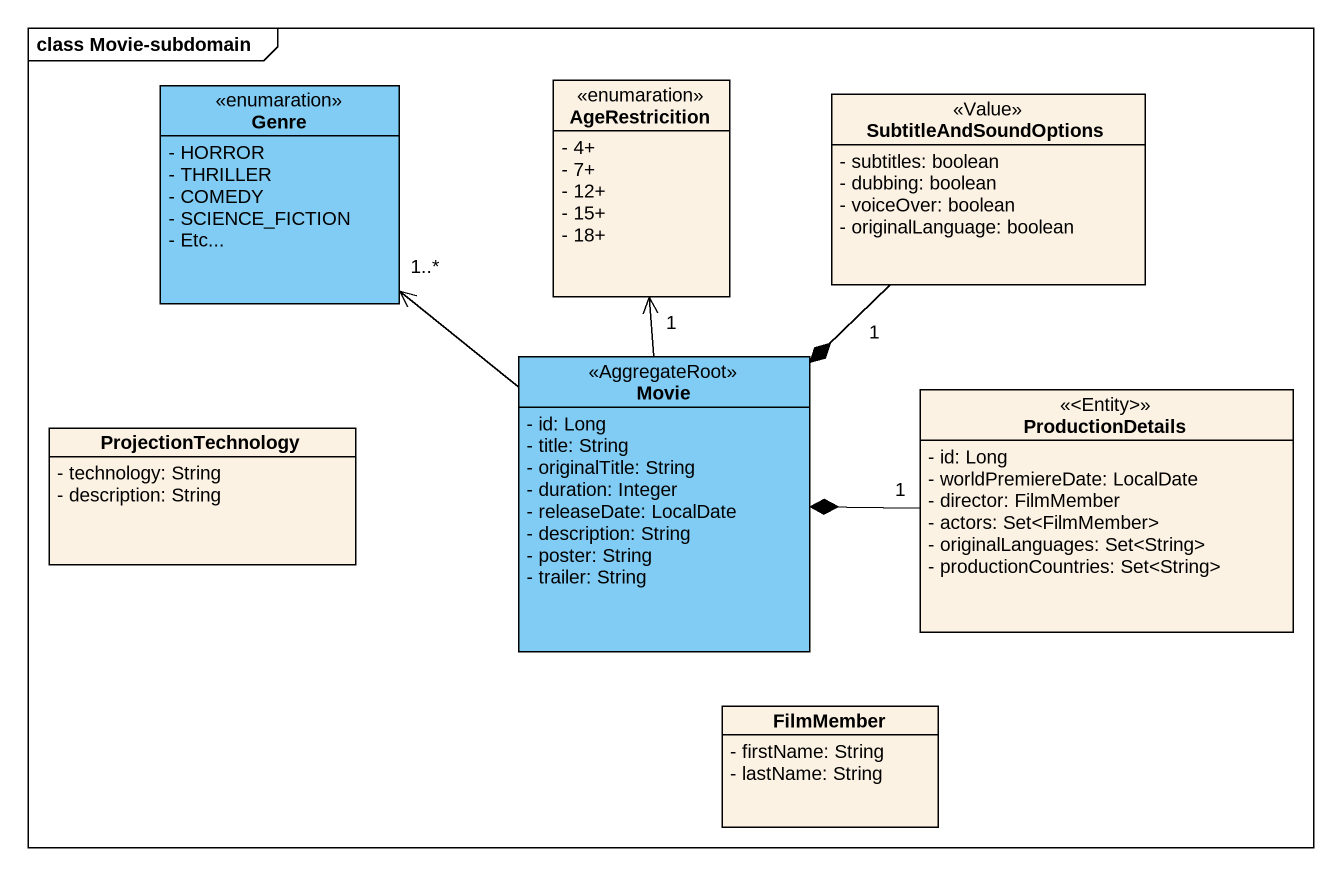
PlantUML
@startuml
mainframe class Movie-subdomain
hide circle
hide empty members
skinparam classAttributeIconSize 0
class Genre <<enumaration>> #80CCF4 {
  - HORROR
  - THRILLER
  - COMEDY
  - SCIENCE_FICTION
  - Etc...
}
class AgeRestricition <<enumaration>> {
  - 4+
  - 7+
  - 12+
  - 15+
  - 18+
}
class SubtitleAndSoundOptions <<Value>> {
  - subtitles: boolean
  - dubbing: boolean
  - voiceOver: boolean
  - originalLanguage: boolean
}
class Movie <<AggregateRoot>> #80CCF4 {
  - id: Long
  - title: String
  - originalTitle: String
  - duration: Integer
  - releaseDate: LocalDate
  - description: String
  - poster: String
  - trailer: String
}
class ProductionDetails <<Entity>> {
  - id: Long
  - worldPremiereDate: LocalDate
  - director: FilmMember
  - actors: Set<FilmMember>
  - originalLanguages: Set<String>
  - productionCountries: Set<String>
}
class ProjectionTechnology {
  - technology: String
  - description: String
}
class FilmMember {
  - firstName: String
  - lastName: String
}
SubtitleAndSoundOptions "1" --* Movie
Movie -up-> "1..*" Genre
Movie -up-> "1" AgeRestricition
ProductionDetails "1" -left-* Movie
@enduml
